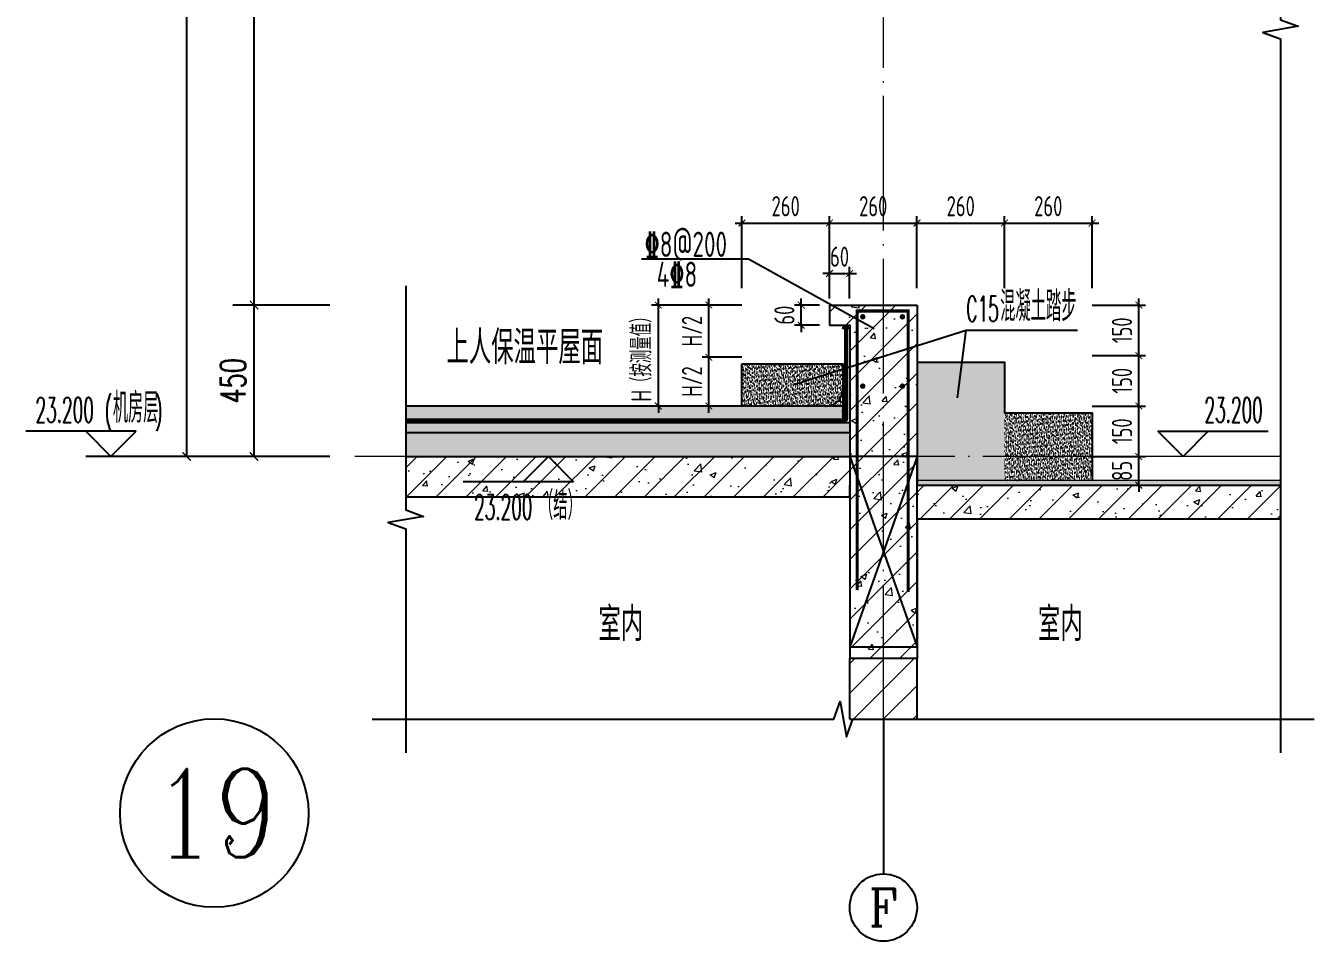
# Model space of a CAD drawing. Extents: x -668857 to 154266, y -275694 to 291306.
# Drawn here: x 118404 to 122231, y 156502 to 159222 of the extents above; entities that cross this region are included whole.
import ezdxf
from ezdxf.enums import TextEntityAlignment as Align

# ---------------------------------------------------------------- set-up
doc = ezdxf.new("R2010")
doc.units = 0
doc.header["$LTSCALE"] = 1000
doc.linetypes.add('DASH', pattern=[0.35, 0.25, -0.1])
doc.linetypes.add('DOTE', pattern=[2.42, 2, -0.2, 0.02, -0.2])
doc.layers.get('0').update_dxf_attribs({"linetype": 'CONTINUOUS'})
doc.layers.get('DEFPOINTS').update_dxf_attribs({"linetype": 'CONTINUOUS'})
for name, color, linetype in [('3-屋面构造层', 157, 'CONTINUOUS'), ('A-AXIS_TEXT', 7, 'CONTINUOUS'), ('AXIS', 3, 'CONTINUOUS'), ('DIM', 2, 'CONTINUOUS'), ('DIM_ELEV', 3, 'CONTINUOUS'), ('DIM_IDEN', 67, 'CONTINUOUS'), ('DIM_SYMB', 3, 'CONTINUOUS'), ('PUB_DIM', 3, 'CONTINUOUS'), ('PUB_TEXT', 2, 'CONTINUOUS'), ('REIN', 6, 'CONTINUOUS'), ('S-大样-砼线', 7, 'CONTINUOUS'), ('S-引出线', 40, 'CONTINUOUS'), ('TEXT', 2, 'CONTINUOUS'), ('WALL', 5, 'CONTINUOUS'), ('立面-看线', 251, 'CONTINUOUS')]:
    doc.layers.add(name, color=color, linetype=linetype)
for name, color, linetype, lineweight in [('AXIS_TEXT', 7, 'CONTINUOUS', 20), ('DOTE', 19, 'DOTE', 9), ('PUB_HATCH', 8, 'CONTINUOUS', 9)]:
    doc.layers.add(name, color=color, linetype=linetype, lineweight=lineweight)
doc.styles.add('_TCH_AXIS', font='COMPLEX', dxfattribs={"bigfont": 'GBCBIG'})
doc.styles.add('_TCH_DIM', font='SIMPLEX.shx', dxfattribs={"width": 0.7, "bigfont": 'GBCBIG.shx'})
doc.styles.add('_TCH_DIM_T3', font='SIMPLEX', dxfattribs={"width": 0.705882, "bigfont": 'GBCBIG'})
doc.styles.add('COMPLEX', font='COMPLEX')
doc.styles.add('DIM_FONT_T3', font='SIMPLEX', dxfattribs={"width": 0.705882, "bigfont": 'GBCBIG'})
doc.styles.add('TSSD_DIMENSION', font='Tssdeng.shx', dxfattribs={"width": 0.7, "bigfont": 'tssdchn.shx'})
doc.styles.add('TSSD_REIN', font='tssdeng.shx', dxfattribs={"width": 0.7, "height": 300, "bigfont": 'tssdchn.shx'})
doc.dimstyles.new('_TCH_ARCH&&25', dxfattribs={"dimtxt": 74.375, "dimasz": 25, "dimexe": 62.5, "dimexo": 75, "dimgap": 25, "dimtad": 1, "dimdec": 0, "dimzin": 0, "dimdsep": 46, "dimtxsty": '_TCH_DIM_T3', "dimblk": 'ARCHTICK', "dimcen": 0.09, "dimclrt": 7, "dimazin": 0, "dimtfac": 1, "dimtdec": 0, "dimtix": 1, "dimtmove": 2, "dimatfit": 3, "dimldrblk": 'ARCHTICK', "dimfxl": 0, "dimtolj": 1, "dimtzin": 0, "dimarcsym": 0})
doc.dimstyles.new('TSSD_20_20', dxfattribs={"dimtxt": 60, "dimasz": 20, "dimexe": 20, "dimexo": 50, "dimgap": 20, "dimtad": 1, "dimdec": 0, "dimzin": 0, "dimdsep": 46, "dimtxsty": 'TSSD_DIMENSION', "dimblk": 'ARCHTICK', "dimblk1": 'ARCHTICK', "dimblk2": 'ARCHTICK', "dimcen": 0, "dimdle": 20, "dimclrt": 7, "dimadec": 0, "dimazin": 0, "dimtfac": 1, "dimtdec": 0, "dimtix": 1, "dimtmove": 2, "dimatfit": 3, "dimfxl": 0, "dimtolj": 1, "dimtzin": 0, "dimarcsym": 0})
pattern_1 = [(45, (-562273.49, 314642.066), (-44.194174, 44.194174), []), (50, (-562273.49, 314642.07), (179.315046, -15.688034), [18.75, -206.25]), (355, (-562273.49, 314642.07), (-34.687833, 188.048033), [15, -165]), (100.4514, (-562258.55, 314640.76), (144.627345, 172.359886), [15.935047, -175.28553]), (46.1842, (-562273.49, 314692.07), (266.81026, -41.379754), [28.125, -309.375]), (96.6356, (-562251.25, 314688.62), (233.66568, 243.52947), [23.90257, -262.92825]), (351.1842, (-562273.5, 314692.07), (233.66549, 243.52965), [22.5, -247.5]), (21, (-562248.49, 314679.57), (149.226763, -100.654723), [18.75, -206.25]), (326, (-562248.49, 314679.57), (60.828833, 181.28751), [15, -165]), (71.4514, (-562236.05, 314671.18), (210.055657, 80.632624), [15.935047, -175.28553]), (37.5, (-562273.49, 314642.066), (3.039964, 83.2234635), [0, -163, 0, -167.5, 0, -165.625]), (7.5, (-562273.49, 314642.07), (65.767384, 98.602928), [0, -95.5, 0, -159.25, 0, -63.125]), (327.5, (-562329.24, 314642.066), (133.455609, -5.638718), [0, -62.5, 0, -195, 0, -258.75]), (317.5, (-562354.24, 314642.07), (145.796542, 25.026246), [0, -81.25, 0, -129.5, 0, -183.75])]

# ---------------------------------------------------------------- blocks, each defined once
blk = doc.blocks.new('_ArchTick')
at = {"color": 0, "linetype": 'ByBlock', "const_width": 0.15}
blk.add_lwpolyline([(-0.5, -0.5), (0.5, 0.5)], dxfattribs=at)
blk = doc.blocks.new('*D2413')
at = {"layer": 'DEFPOINTS', "color": 0}
for p in [(121544.3, 157941.7), (121710.2, 157941.7), (121544.3, 157856.7)]:
    blk.add_point(p, dxfattribs=at)
at = {"layer": 'DIM', "color": 0, "lineweight": -2}
for p, q in [((121710.2, 157941.7), (121710.2, 157961.7)), ((121594.3, 157941.7), (121730.2, 157941.7)), ((121710.2, 157856.7), (121710.2, 157941.7)), ((121594.3, 157856.7), (121730.2, 157856.7)), ((121710.2, 157856.7), (121710.2, 157836.7))]:
    blk.add_line(p, q, dxfattribs=at)
at = {"layer": 'DIM', "color": 0, "lineweight": -2, "xscale": 20, "yscale": 20, "zscale": 20}
for p, rotation in [((121710.2, 157941.7), 270), ((121710.2, 157856.7), 90)]:
    blk.add_blockref('_ArchTick', p, dxfattribs=dict(at, rotation=rotation))
at = {"layer": 'DIM', "color": 7, "insert": (121660.2, 157899.2), "char_height": 60, "attachment_point": 5, "rotation": 90, "style": 'TSSD_DIMENSION'}
blk.add_mtext('\\A1;85', dxfattribs=at)
blk = doc.blocks.new('*D2414')
at = {"layer": 'DEFPOINTS', "color": 0}
for p in [(120283, 158391.8), (120581.4, 158391.7), (120581.3, 158091.8)]:
    blk.add_point(p, dxfattribs=at)
at = {"layer": 'DIM', "color": 0, "lineweight": -2}
for p, q in [((120531.4, 158391.8), (120263, 158391.8)), ((120283, 158391.8), (120283, 158411.8)), ((120283, 158091.8), (120283, 158391.8)), ((120531.3, 158091.8), (120263, 158091.8)), ((120283, 158091.8), (120283, 158071.8))]:
    blk.add_line(p, q, dxfattribs=at)
at = {"layer": 'DIM', "color": 0, "lineweight": -2, "xscale": 20, "yscale": 20, "zscale": 20}
for p, rotation in [((120283, 158391.8), 269.9914374680386), ((120283, 158091.8), 89.99143746803853)]:
    blk.add_blockref('_ArchTick', p, dxfattribs=dict(at, rotation=rotation))
at = {"layer": 'DIM', "color": 7, "insert": (120233, 158241.8), "char_height": 60, "attachment_point": 5, "rotation": 89.9914, "style": 'TSSD_DIMENSION'}
blk.add_mtext('\\A1;H（按测量值）', dxfattribs=at)
blk = doc.blocks.new('*D2415')
at = {"layer": 'DEFPOINTS', "color": 0}
for p in [(120433, 158391.8), (120581.4, 158391.7), (120581.4, 158236.7)]:
    blk.add_point(p, dxfattribs=at)
at = {"layer": 'DIM', "color": 0, "lineweight": -2}
for p, q in [((120531.4, 158391.8), (120413, 158391.8)), ((120433, 158216.8), (120433, 158411.8)), ((120531.4, 158236.7), (120413, 158236.8))]:
    blk.add_line(p, q, dxfattribs=at)
at = {"layer": 'DIM', "color": 0, "lineweight": -2, "xscale": 20, "yscale": 20, "zscale": 20}
for p, rotation in [((120433, 158391.8), 89.99143746801619), ((120433, 158236.8), 269.9914374680162)]:
    blk.add_blockref('_ArchTick', p, dxfattribs=dict(at, rotation=rotation))
at = {"layer": 'DIM', "color": 7, "insert": (120383, 158314.3), "char_height": 60, "attachment_point": 5, "rotation": 89.9914, "style": 'TSSD_DIMENSION'}
blk.add_mtext('\\A1;H/2', dxfattribs=at)
blk = doc.blocks.new('*D2416')
at = {"layer": 'DEFPOINTS', "color": 0}
for p in [(120433, 158236.8), (120581.4, 158236.7), (120581.3, 158091.8)]:
    blk.add_point(p, dxfattribs=at)
at = {"layer": 'DIM', "color": 0, "lineweight": -2}
for p, q in [((120531.4, 158236.7), (120413, 158236.8)), ((120433, 158071.8), (120433, 158256.8)), ((120531.3, 158091.8), (120413, 158091.8))]:
    blk.add_line(p, q, dxfattribs=at)
at = {"layer": 'DIM', "color": 0, "lineweight": -2, "xscale": 20, "yscale": 20, "zscale": 20}
for p, rotation in [((120433, 158236.8), 89.99143746803242), ((120433, 158091.8), 269.9914374680324)]:
    blk.add_blockref('_ArchTick', p, dxfattribs=dict(at, rotation=rotation))
at = {"layer": 'DIM', "color": 7, "insert": (120383, 158164.3), "char_height": 60, "attachment_point": 5, "rotation": 89.9914, "style": 'TSSD_DIMENSION'}
blk.add_mtext('\\A1;H/2', dxfattribs=at)
blk = doc.blocks.new('*D2417')
at = {"layer": 'DEFPOINTS', "color": 0}
for p in [(121571.3, 158635.6), (121311.3, 158391.8), (121571.3, 158391.8)]:
    blk.add_point(p, dxfattribs=at)
at = {"layer": 'DIM', "color": 0, "lineweight": -2}
for p, q in [((121311.3, 158441.8), (121311.3, 158655.6)), ((121571.3, 158441.8), (121571.3, 158655.6)), ((121291.3, 158635.6), (121591.3, 158635.6))]:
    blk.add_line(p, q, dxfattribs=at)
at = {"layer": 'DIM', "color": 0, "lineweight": -2, "xscale": 20, "yscale": 20, "zscale": 20, "rotation": 180}
blk.add_blockref('_ArchTick', (121311.3, 158635.6), dxfattribs=at)
at = {"layer": 'DIM', "color": 0, "lineweight": -2, "xscale": 20, "yscale": 20, "zscale": 20}
blk.add_blockref('_ArchTick', (121571.3, 158635.6), dxfattribs=at)
at = {"layer": 'DIM', "color": 7, "insert": (121441.3, 158685.6), "char_height": 60, "attachment_point": 5, "style": 'TSSD_DIMENSION'}
blk.add_mtext('\\A1;260', dxfattribs=at)
blk = doc.blocks.new('*D2418')
at = {"layer": 'DEFPOINTS', "color": 0}
for p in [(121311.3, 158635.6), (121051.3, 158391.8), (121311.3, 158391.8)]:
    blk.add_point(p, dxfattribs=at)
at = {"layer": 'DIM', "color": 0, "lineweight": -2}
for p, q in [((121051.3, 158441.8), (121051.3, 158655.6)), ((121311.3, 158441.8), (121311.3, 158655.6)), ((121031.3, 158635.6), (121331.3, 158635.6))]:
    blk.add_line(p, q, dxfattribs=at)
at = {"layer": 'DIM', "color": 0, "lineweight": -2, "xscale": 20, "yscale": 20, "zscale": 20, "rotation": 180}
blk.add_blockref('_ArchTick', (121051.3, 158635.6), dxfattribs=at)
at = {"layer": 'DIM', "color": 0, "lineweight": -2, "xscale": 20, "yscale": 20, "zscale": 20}
blk.add_blockref('_ArchTick', (121311.3, 158635.6), dxfattribs=at)
at = {"layer": 'DIM', "color": 7, "insert": (121181.3, 158685.6), "char_height": 60, "attachment_point": 5, "style": 'TSSD_DIMENSION'}
blk.add_mtext('\\A1;260', dxfattribs=at)
blk = doc.blocks.new('*D2419')
at = {"layer": 'DEFPOINTS', "color": 0}
for p in [(121051.3, 158635.6), (120791.3, 158391.8), (121051.3, 158391.8)]:
    blk.add_point(p, dxfattribs=at)
at = {"layer": 'DIM', "color": 0, "lineweight": -2}
for p, q in [((120791.3, 158441.8), (120791.3, 158655.6)), ((121051.3, 158441.8), (121051.3, 158655.6)), ((120771.3, 158635.6), (121071.3, 158635.6))]:
    blk.add_line(p, q, dxfattribs=at)
at = {"layer": 'DIM', "color": 0, "lineweight": -2, "xscale": 20, "yscale": 20, "zscale": 20, "rotation": 180}
blk.add_blockref('_ArchTick', (120791.3, 158635.6), dxfattribs=at)
at = {"layer": 'DIM', "color": 0, "lineweight": -2, "xscale": 20, "yscale": 20, "zscale": 20}
blk.add_blockref('_ArchTick', (121051.3, 158635.6), dxfattribs=at)
at = {"layer": 'DIM', "color": 7, "insert": (120921.3, 158685.6), "char_height": 60, "attachment_point": 5, "style": 'TSSD_DIMENSION'}
blk.add_mtext('\\A1;260', dxfattribs=at)
blk = doc.blocks.new('*D2420')
at = {"layer": 'DEFPOINTS', "color": 0}
for p in [(120791.3, 158635.6), (120531.3, 158391.8), (120791.3, 158391.8)]:
    blk.add_point(p, dxfattribs=at)
at = {"layer": 'DIM', "color": 0, "lineweight": -2}
for p, q in [((120531.3, 158441.8), (120531.3, 158655.6)), ((120791.3, 158441.8), (120791.3, 158655.6)), ((120511.3, 158635.6), (120811.3, 158635.6))]:
    blk.add_line(p, q, dxfattribs=at)
at = {"layer": 'DIM', "color": 0, "lineweight": -2, "xscale": 20, "yscale": 20, "zscale": 20, "rotation": 180}
blk.add_blockref('_ArchTick', (120531.3, 158635.6), dxfattribs=at)
at = {"layer": 'DIM', "color": 0, "lineweight": -2, "xscale": 20, "yscale": 20, "zscale": 20}
blk.add_blockref('_ArchTick', (120791.3, 158635.6), dxfattribs=at)
at = {"layer": 'DIM', "color": 7, "insert": (120661.3, 158685.6), "char_height": 60, "attachment_point": 5, "style": 'TSSD_DIMENSION'}
blk.add_mtext('\\A1;260', dxfattribs=at)
blk = doc.blocks.new('*D2421')
at = {"layer": 'DEFPOINTS', "color": 0}
for p in [(121521.4, 158391.8), (121710.3, 158391.7), (121521.4, 158241.8)]:
    blk.add_point(p, dxfattribs=at)
at = {"layer": 'DIM', "color": 0, "lineweight": -2}
for p, q in [((121571.4, 158391.8), (121730.3, 158391.7)), ((121710.3, 158221.7), (121710.3, 158411.7)), ((121571.4, 158241.8), (121730.3, 158241.7))]:
    blk.add_line(p, q, dxfattribs=at)
at = {"layer": 'DIM', "color": 0, "lineweight": -2, "xscale": 20, "yscale": 20, "zscale": 20}
for p, rotation in [((121710.3, 158391.7), 89.99143746800853), ((121710.3, 158241.7), 269.9914374680085)]:
    blk.add_blockref('_ArchTick', p, dxfattribs=dict(at, rotation=rotation))
at = {"layer": 'DIM', "color": 7, "insert": (121660.3, 158316.8), "char_height": 60, "attachment_point": 5, "rotation": 89.9914, "style": 'TSSD_DIMENSION'}
blk.add_mtext('\\A1;150', dxfattribs=at)
blk = doc.blocks.new('*D2422')
at = {"layer": 'DEFPOINTS', "color": 0}
for p in [(121521.4, 158241.8), (121710.3, 158241.7), (121521.4, 158091.8)]:
    blk.add_point(p, dxfattribs=at)
at = {"layer": 'DIM', "color": 0, "lineweight": -2}
for p, q in [((121571.4, 158241.8), (121730.3, 158241.7)), ((121710.3, 158071.7), (121710.3, 158261.7)), ((121571.4, 158091.8), (121730.3, 158091.7))]:
    blk.add_line(p, q, dxfattribs=at)
at = {"layer": 'DIM', "color": 0, "lineweight": -2, "xscale": 20, "yscale": 20, "zscale": 20}
for p, rotation in [((121710.3, 158241.7), 89.99143746796419), ((121710.3, 158091.7), 269.9914374679641)]:
    blk.add_blockref('_ArchTick', p, dxfattribs=dict(at, rotation=rotation))
at = {"layer": 'DIM', "color": 7, "insert": (121660.3, 158166.8), "char_height": 60, "attachment_point": 5, "rotation": 89.9914, "style": 'TSSD_DIMENSION'}
blk.add_mtext('\\A1;150', dxfattribs=at)
blk = doc.blocks.new('*D2423')
at = {"layer": 'DEFPOINTS', "color": 0}
for p in [(121521.4, 158091.8), (121710.3, 158091.7), (121521.3, 157941.8)]:
    blk.add_point(p, dxfattribs=at)
at = {"layer": 'DIM', "color": 0, "lineweight": -2}
for p, q in [((121571.4, 158091.8), (121730.3, 158091.7)), ((121710.2, 157921.7), (121710.3, 158111.7)), ((121571.3, 157941.8), (121730.2, 157941.7))]:
    blk.add_line(p, q, dxfattribs=at)
at = {"layer": 'DIM', "color": 0, "lineweight": -2, "xscale": 20, "yscale": 20, "zscale": 20}
for p, rotation in [((121710.3, 158091.7), 89.991437468004), ((121710.2, 157941.7), 269.991437468004)]:
    blk.add_blockref('_ArchTick', p, dxfattribs=dict(at, rotation=rotation))
at = {"layer": 'DIM', "color": 7, "insert": (121660.3, 158016.8), "char_height": 60, "attachment_point": 5, "rotation": 89.9914, "style": 'TSSD_DIMENSION'}
blk.add_mtext('\\A1;150', dxfattribs=at)
blk = doc.blocks.new('*D2424')
at = {"layer": 'DEFPOINTS', "color": 0}
for p in [(120707.5, 158391.8), (120811.3, 158391.8), (120811.3, 158331.8)]:
    blk.add_point(p, dxfattribs=at)
at = {"layer": 'DIM', "color": 0, "lineweight": -2}
for p, q in [((120761.3, 158391.8), (120687.5, 158391.8)), ((120707.5, 158391.8), (120707.5, 158411.8)), ((120707.5, 158331.8), (120707.5, 158391.8)), ((120761.3, 158331.8), (120687.5, 158331.8)), ((120707.5, 158331.8), (120707.5, 158311.8))]:
    blk.add_line(p, q, dxfattribs=at)
at = {"layer": 'DIM', "color": 0, "lineweight": -2, "xscale": 20, "yscale": 20, "zscale": 20}
for p, rotation in [((120707.5, 158391.8), 270), ((120707.5, 158331.8), 90)]:
    blk.add_blockref('_ArchTick', p, dxfattribs=dict(at, rotation=rotation))
at = {"layer": 'DIM', "color": 7, "insert": (120657.5, 158361.8), "char_height": 60, "attachment_point": 5, "rotation": 90, "style": 'TSSD_DIMENSION'}
blk.add_mtext('\\A1;60', dxfattribs=at)
blk = doc.blocks.new('*D2425')
at = {"layer": 'DEFPOINTS', "color": 0}
for p in [(120851.3, 158485.6), (120791.3, 158361.8), (120851.3, 158361.8)]:
    blk.add_point(p, dxfattribs=at)
at = {"layer": 'DIM', "color": 0, "lineweight": -2}
for p, q in [((120791.3, 158411.8), (120791.3, 158505.6)), ((120851.3, 158411.8), (120851.3, 158505.6)), ((120791.3, 158485.6), (120771.3, 158485.6)), ((120791.3, 158485.6), (120851.3, 158485.6)), ((120851.3, 158485.6), (120871.3, 158485.6))]:
    blk.add_line(p, q, dxfattribs=at)
at = {"layer": 'DIM', "color": 0, "lineweight": -2, "xscale": 20, "yscale": 20, "zscale": 20}
blk.add_blockref('_ArchTick', (120791.3, 158485.6), dxfattribs=at)
at = {"layer": 'DIM', "color": 0, "lineweight": -2, "xscale": 20, "yscale": 20, "zscale": 20, "rotation": 180}
blk.add_blockref('_ArchTick', (120851.3, 158485.6), dxfattribs=at)
at = {"layer": 'DIM', "color": 7, "insert": (120821.3, 158535.6), "char_height": 60, "attachment_point": 5, "style": 'TSSD_DIMENSION'}
blk.add_mtext('\\A1;60', dxfattribs=at)
blk = doc.blocks.new('*D2426')
at = {"layer": 'DEFPOINTS', "color": 0}
for p in [(119081.9, 158391.8), (119381.9, 158391.8), (119381.9, 157941.8)]:
    blk.add_point(p, dxfattribs=at)
at = {"layer": 'PUB_DIM', "color": 0, "lineweight": -2}
for p, q in [((119306.9, 158391.8), (119019.4, 158391.8)), ((119081.9, 157941.8), (119081.9, 158391.8)), ((119306.9, 157941.8), (119019.4, 157941.8))]:
    blk.add_line(p, q, dxfattribs=at)
at = {"layer": 'PUB_DIM', "color": 0, "lineweight": -2, "xscale": 25, "yscale": 25, "zscale": 25}
for p, rotation in [((119081.9, 158391.8), 90), ((119081.9, 157941.8), 270)]:
    blk.add_blockref('_ArchTick', p, dxfattribs=dict(at, rotation=rotation))
at = {"layer": 'PUB_DIM', "color": 7, "insert": (119019.7, 158166.8), "char_height": 74.38, "attachment_point": 5, "rotation": 90, "style": '_TCH_DIM_T3'}
blk.add_mtext('\\A1;450', dxfattribs=at)
blk = doc.blocks.new('*D2427')
at = {"layer": 'DEFPOINTS', "color": 0}
for p in [(119081.9, 160591.8), (119381.9, 160591.8), (119381.9, 158391.8)]:
    blk.add_point(p, dxfattribs=at)
at = {"layer": 'PUB_DIM', "color": 0, "lineweight": -2}
for p, q in [((119306.9, 160591.8), (119019.4, 160591.8)), ((119081.9, 158391.8), (119081.9, 160591.8)), ((119306.9, 158391.8), (119019.4, 158391.8))]:
    blk.add_line(p, q, dxfattribs=at)
at = {"layer": 'PUB_DIM', "color": 0, "lineweight": -2, "xscale": 25, "yscale": 25, "zscale": 25}
for p, rotation in [((119081.9, 160591.8), 90), ((119081.9, 158391.8), 270)]:
    blk.add_blockref('_ArchTick', p, dxfattribs=dict(at, rotation=rotation))
at = {"layer": 'PUB_DIM', "color": 7, "insert": (119019.7, 159491.8), "char_height": 74.38, "attachment_point": 5, "rotation": 90, "style": '_TCH_DIM_T3'}
blk.add_mtext('\\A1;2200', dxfattribs=at)
blk = doc.blocks.new('*D2430')
at = {"layer": 'DEFPOINTS', "color": 0}
for p in [(118881.9, 160841.8), (119381.9, 160841.8), (119381.9, 157941.8)]:
    blk.add_point(p, dxfattribs=at)
at = {"layer": 'PUB_DIM', "color": 0, "lineweight": -2}
for p, q in [((119306.9, 160841.8), (118819.4, 160841.8)), ((118881.9, 157941.8), (118881.9, 160841.8)), ((119306.9, 157941.8), (118819.4, 157941.8))]:
    blk.add_line(p, q, dxfattribs=at)
at = {"layer": 'PUB_DIM', "color": 0, "lineweight": -2, "xscale": 25, "yscale": 25, "zscale": 25}
for p, rotation in [((118881.9, 160841.8), 90), ((118881.9, 157941.8), 270)]:
    blk.add_blockref('_ArchTick', p, dxfattribs=dict(at, rotation=rotation))
at = {"layer": 'PUB_DIM', "color": 7, "insert": (118819.7, 159391.8), "char_height": 74.38, "attachment_point": 5, "rotation": 90, "style": '_TCH_DIM_T3'}
blk.add_mtext('\\A1;2900', dxfattribs=at)
blk = doc.blocks.new('_AXISO')
blk.add_circle((0, 0), 0.5)
at = {"layer": 'A-AXIS_TEXT', "style": 'COMPLEX', "width": 1.041667}
blk.add_attdef('A', text='', height=0.56, dxfattribs=at).set_placement((-0.25, -0.28), (0.25, -0.28), align=Align.FIT)
blk = doc.blocks.new('20210809.04175823')
at = {"layer": 'REIN', "const_width": 9}
blk.add_lwpolyline([(87795.5, 66684), (87795.5, 67513.4), (87946.6, 67513.4), (87946.6, 66678.4)], dxfattribs=at)
at = {"layer": 'REIN', "const_width": 8}
for points in [[(87808.2, 67496.1, 1), (87816.2, 67496.1, 1)], [(87926, 67496.1, 1), (87934, 67496.1, 1)], [(87808.2, 67290.1, 1), (87816.2, 67290.1, 1)], [(87926, 67290.1, 1), (87934, 67290.1, 1)]]:
    blk.add_lwpolyline(points, format="xyb", close=True, dxfattribs=at)
at = {"layer": 'S-大样-砼线'}
for p, q in [((87773.3, 67080.9), (87973.3, 66515.9)), ((87973.3, 67080.9), (87773.3, 66515.9))]:
    blk.add_line(p, q, dxfattribs=at)
blk.add_lwpolyline([(87973.3, 67080.9), (87773.3, 67080.9), (87773.3, 66515.9), (87973.3, 66515.9)], close=True, dxfattribs=at)
at = {"layer": 'S-引出线'}
blk.add_lwpolyline([(87846.2, 67460.1), (87472.9, 67667.2), (87154.5, 67667.2)], dxfattribs=at)
at = {"layer": 'TEXT', "style": 'TSSD_REIN', "width": 0.7}
for s, p in [('%%1328@200', (87164, 67674.1)), ('4%%1328', (87200.1, 67585))]:
    blk.add_text(s, height=75, rotation=0, dxfattribs=at).set_placement(p)

msp = doc.modelspace()

# ---------------------------------------------------------------- hatches: boundary and pattern name
at = {"layer": '3-屋面构造层'}
h = msp.add_hatch(dxfattribs=at)
h.set_pattern_fill('隔热材料01', color=256, scale=7.692308, style=0)
h.set_pattern_definition([(270, (-1858058.737, -727957.729), (3.846153863, -7e-16), [0.385980771, -3.460173092]), (270, (-1858061.6183, -727957.729), (3.846153863, -7e-16), [0.385980771, -3.460173092]), (90, (-1858059.656, -727960.339), (-3.846153863, 2e-16), [0.385980771, -3.460173092]), (90, (-1858060.6993, -727960.339), (-3.846153863, 2e-16), [0.385980771, -3.460173092]), (180, (-1858058.2536, -727960.9572), (-5e-16, -3.846153863), [3.848019248, 0.0018653846]), (135, (-1858059.3272, -727960.7642), (2e-16, 3.8461441747), [0.328307694, -5.110980792]), (116.56505, (-1858055.7132, -727960.532), (8.6793e-06, 3.8461487416), [0.215769232, -8.384500037]), (116.56505, (-1858059.5594, -727960.532), (8.6793e-06, 3.8461487416), [0.215769232, -8.384500037]), (153.43495, (-1858055.095, -727960.9572), (-8.6793e-06, 3.8461487416), [0.431538463, -8.168730805]), (153.43495, (-1858058.9412, -727960.9572), (-8.6793e-06, 3.8461487416), [0.431538463, -8.168730805]), (63.43495, (-1858055.8097, -727959.9531), (-8.6793e-06, 3.8461487416), [2.054923086, -6.5453461826]), (63.43495, (-1858059.6559, -727959.9531), (-8.6793e-06, 3.8461487416), [2.054923086, -6.5453461826]), (116.56505, (-1858054.8907, -727957.7292), (8.6793e-06, 3.8461487416), [0.215769232, -8.384500037]), (116.56505, (-1858058.7369, -727957.7292), (8.6793e-06, 3.8461487416), [0.215769232, -8.384500037]), (135, (-1858058.8334, -727957.5362), (2e-16, 3.8461441747), [0.328307694, -5.110980792]), (153.43495, (-1858055.2194, -727957.304), (-8.6793e-06, 3.8461487416), [0.431538463, -8.168730805]), (153.43495, (-1858059.0655, -727957.304), (-8.6793e-06, 3.8461487416), [0.431538463, -8.168730805]), (45, (-1858061.5218, -727957.5362), (2e-16, 3.8461441747), [0.328307694, -5.110980792]), (63.43495, (-1858057.7721, -727957.7292), (-8.6793e-06, 3.8461487416), [0.215769232, -8.384500037]), (63.43495, (-1858061.6183, -727957.7292), (-8.6793e-06, 3.8461487416), [0.215769232, -8.384500037]), (26.56505, (-1858057.4435, -727957.304), (8.6793e-06, 3.8461487416), [0.431538463, -8.168730805]), (26.56505, (-1858061.2897, -727957.304), (8.6793e-06, 3.8461487416), [0.431538463, -8.168730805]), (116.56505, (-1858056.8532, -727959.9531), (8.6793e-06, 3.8461487416), [2.054923086, -6.5453461826]), (116.56505, (-1858060.6993, -727959.9531), (8.6793e-06, 3.8461487416), [2.054923086, -6.5453461826]), (45, (-1858061.028, -727960.7642), (2e-16, 3.8461441747), [0.328307694, -5.110980792]), (63.43495, (-1858056.9496, -727960.532), (-8.6793e-06, 3.8461487416), [0.215769232, -8.384500037]), (63.43495, (-1858060.7958, -727960.532), (-8.6793e-06, 3.8461487416), [0.215769232, -8.384500037]), (26.56505, (-1858057.5678, -727960.9572), (8.6793e-06, 3.8461487416), [0.431538463, -8.168730805]), (26.56505, (-1858061.414, -727960.9572), (8.6793e-06, 3.8461487416), [0.431538463, -8.168730805])])
edge = h.paths.add_edge_path()
edge.add_arc((120840.58, 158322.55), 9.23, 90, 180, ccw=False)
edge.add_line((120840.58, 158331.78), (120851.35, 158331.78))
edge.add_line((120851.35, 158331.78), (120851.35, 158322.55))
edge.add_line((120851.35, 158322.55), (120831.35, 158322.55))
h = msp.add_hatch(dxfattribs=at)
h.set_pattern_fill('混凝土', color=256, scale=5, angle=-1.14576, style=0)
h.set_pattern_definition([(48.8542372, (-1940820.22, -772049.59), (35.7930991, -3.8540962), [3.75, -41.25]), (353.8542372, (-1940820.22, -772049.59), (-6.18413784, 37.7408106), [3, -33]), (99.3056372, (-1940817.24, -772049.91), (29.6089874, 33.88669106), [3.1870095, -35.0571056]), (45.0384372, (-1940820.02, -772039.59), (53.1858973, -9.3413237), [5.625, -61.875]), (95.4898372, (-1940815.59, -772040.37), (47.6977146, 47.7616795), [4.7805144, -52.58565]), (350.0384372, (-1940820.02, -772039.59), (47.6976773, 47.7617167), [4.5, -49.5]), (19.8542372, (-1940815.072, -772042.19), (29.43684693, -20.72370726), [3.75, -41.25]), (324.8542372, (-1940815.072, -772042.19), (12.88833923, 36.00698624), [3, -33]), (70.3056372, (-1940812.62, -772043.92), (42.32519773, 15.28324586), [3.1870095, -35.0571056]), (36.35423716, (-1940820.221, -772049.59), (0.9406985, 16.62920733), [0, -32.6, 0, -33.5, 0, -33.125]), (6.3542372, (-1940820.221, -772049.59), (13.54517982, 19.45362572), [0, -19.1, 0, -31.85, 0, -12.625]), (326.35423716, (-1940831.369, -772049.367), (26.66323482, -1.66123381), [0, -12.5, 0, -39, 0, -51.75]), (316.3542372, (-1940836.368, -772049.267), (29.25356332, 4.4211788), [0, -16.25, 0, -25.9, 0, -36.75])])
h.paths.add_polyline_path([(119533.06, 158051.78), (119533.06, 158091.78), (120831.35, 158091.78), (120831.35, 158051.78)])
h = msp.add_hatch(dxfattribs=at)
h.set_pattern_fill('隔热材料03', color=256, scale=12.5, style=0)
h.set_pattern_definition([(113.578, (-2358476.067, -353644.8608), (-0.0086926214, 6.2699620763), [1.075, -0.5693125, 2.8375, -0.5693125, 1.075, -0.6825]), (66.42, (-2358474.4298, -353644.8608), (2.7277878508, 6.04248e-05), [1.075, -0.5693125, 2.840375, -0.5693125, 1.075, -0.6825]), (180, (-2358474.43, -353644.861), (0, 6.25), [1.636625, -1.0910625]), (180, (-2358475.794, -353639.236), (0, 6.25), [1.636625, -1.0910625]), (90, (-2358473.998, -353643.8717), (2.72775, 2e-16), [0.52175, -5.72825]), (90, (-2358475.362, -353640.7467), (2.72775, 2e-16), [0.52175, -5.72825]), (90, (-2358476.498, -353643.8717), (2.72775, 2e-16), [0.52175, -5.72825]), (90, (-2358477.862, -353640.7467), (2.72775, 2e-16), [0.52175, -5.72825])])
edge = h.paths.add_edge_path()
edge.add_line((120837.6, 158091.78), (120837.6, 158055.82))
edge.add_arc((120831.35, 158055.82), 6.25, -90, 0, ccw=False)
edge.add_line((120831.35, 158049.57), (120831.35, 158091.78))
edge.add_line((120831.35, 158091.78), (120837.6, 158091.78))
h = msp.add_hatch(dxfattribs=at)
h.set_pattern_fill('焦渣矿渣', color=256, scale=4, angle=-1.14576, style=0)
h.set_pattern_definition([(358.85423716, (-1940820.221, -772039.59), (8.27546507, 13.69326162), [1.6, -14.4]), (298.85423716, (-1940820.221, -772039.59), (15.99644496, -0.32013217), [1.6, -14.4]), (238.85423716, (-1940818.622, -772039.622), (7.72097989, -14.01339379), [1.6, -14.4]), (268.8542372, (-1940813.823, -772039.718), (15.83683295, -8.3183365), [2.4, -11.456]), (268.8542372, (-1940812.223, -772039.75), (15.83683295, -8.3183365), [2.4, -11.456]), (268.8542372, (-1940810.623, -772039.782), (15.83683295, -8.3183365), [2.4, -11.456])])
h.paths.add_polyline_path([(119533.06, 158011.78), (119533.06, 158041.78), (120851.34, 158041.78), (120851.34, 158011.78)])
h = msp.add_hatch(dxfattribs=at)
h.set_pattern_fill('加气混凝土', color=256, scale=5, style=0)
h.set_pattern_definition([(0, (-1940802.52, -772067.89), (30, 60), [0, -60]), (0, (-1940837.62, -772075.99), (30, 60), [0, -60]), (0, (-1940818.12, -772076.59), (30, 60), [0, -60]), (0, (-1940796.82, -772058.89), (30, 60), [0, -60]), (0, (-1940821.72, -772079.59), (30, 60), [0, -60]), (0, (-1940790.82, -772021.09), (30, 60), [0, -60]), (0, (-1940809.12, -772025.89), (30, 60), [0, -60]), (0, (-1940799.52, -772033.39), (30, 60), [0, -60]), (0, (-1940848.42, -772034.59), (30, 60), [0, -60]), (0, (-1940819.02, -772037.29), (30, 60), [0, -60]), (0, (-1940830.42, -772052.59), (30, 60), [0, -60]), (0, (-1940829.82, -772075.09), (30, 60), [0, -60]), (0, (-1940807.32, -772077.49), (30, 60), [0, -60]), (0, (-1940790.82, -772051.09), (30, 60), [0, -60]), (0, (-1940846.92, -772060.39), (30, 60), [0, -60]), (0, (-1940841.82, -772050.19), (30, 60), [0, -60]), (0, (-1940818.42, -772054.39), (30, 60), [0, -60]), (0, (-1940826.82, -772063.09), (30, 60), [0, -60]), (0, (-1940831.62, -772043.29), (30, 60), [0, -60]), (0, (-1940824.12, -772020.79), (30, 60), [0, -60]), (0, (-1940844.52, -772072.99), (30, 60), [0, -60]), (0, (-1940811.52, -772033.09), (30, 60), [0, -60]), (0, (-1940839.42, -772032.19), (30, 60), [0, -60]), (0, (-1940844.22, -772024.39), (30, 60), [0, -60]), (130.601294, (-1940794.507, -772039.8756), (-149.999998343, 180.000000787), [2.6341554, -1103.7111]), (18.4349488, (-1940798.793, -772038.733), (149.999999447, 59.999999557), [2.710524, -376.76279]), (90, (-1940798.793, -772041.304), (30, 60), [2.5714284, -117.428565]), (161.565051, (-1940796.221, -772042.161), (-150.000000755, 59.999995527), [2.710524, -376.76279]), (53.1301023, (-1940796.221, -772042.161), (30.000000057, 59.99999997), [2.857143, -297.14285]), (135, (-1940793.936, -772072.733), (-30.00000363, 59.99999594), [2.424366, -167.28126]), (45, (-1940797.364, -772072.733), (29.9999998, 59.99999976), [2.424366, -167.28126]), (135, (-1940795.65, -772074.447), (-30.00000363, 59.99999594), [2.424366, -167.28126]), (45, (-1940795.65, -772074.447), (29.9999998, 59.99999976), [2.424366, -167.28126]), (116.565051, (-1940822.793, -772032.447), (-5.2e-06, 119.9999967), [3.1943826, -63.88765]), (180, (-1940824.22, -772029.59), (-30, 60), [3.4285716, -56.571425]), (63.4349488, (-1940829.08, -772032.447), (3e-07, 119.9999994), [3.1943826, -63.88765]), (116.565051, (-1940827.65, -772035.304), (-5.2e-06, 119.9999967), [3.1943826, -63.88765]), (0, (-1940827.65, -772035.304), (30, 60), [3.4285716, -56.571425]), (63.4349488, (-1940824.22, -772035.304), (3e-07, 119.9999994), [3.1943826, -63.88765]), (107.102728, (-1940800.2213, -772052.7327), (-89.9999965592, 300.000000484), [3.8861346, -1628.29025]), (143.972626, (-1940801.364, -772049.0184), (-569.999992774, 419.999999525), [3.8861346, -812.202]), (180, (-1940804.507, -772046.73), (-30, 60), [3.7142856, -56.28571]), (36.0273733, (-1940811.364, -772049.0184), (569.999995788, 419.999995472), [3.8861346, -812.202]), (71.5650511, (-1940812.507, -772052.447), (90.000000462, 299.999999483), [3.6140316, -375.85928]), (107.102728, (-1940811.3641, -772056.1613), (-89.9999965592, 300.000000484), [3.8861346, -1628.29025]), (143.972626, (-1940808.2213, -772058.447), (-569.999992774, 419.999999525), [3.8861346, -812.202]), (0, (-1940808.22, -772058.45), (30, 60), [3.7142856, -56.28571]), (36.0273733, (-1940804.507, -772058.447), (569.999995788, 419.999995472), [3.8861346, -812.202]), (71.5650511, (-1940801.364, -772056.161), (90.000000462, 299.999999483), [3.6140316, -375.85928]), (150.255118, (-1940799.65, -772024.733), (-90.000000213, 59.999999257), [2.303502, -481.43196]), (90, (-1940801.65, -772025.876), (30, 60), [2.2857144, -117.714275]), (29.7448813, (-1940801.65, -772025.8756), (90.000000053, 59.99999972), [2.303502, -481.43196]), (116.565051, (-1940813.65, -772067.304), (-5.2e-06, 119.9999967), [3.1943826, -63.88765]), (168.690067, (-1940815.0784, -772064.447), (-270.0000002, 59.999998494), [2.9137254, -608.96855]), (41.1859251, (-1940820.2213, -772065.8756), (749.999995456, 659.999994229), [3.0371844, -1272.5802]), (90, (-1940820.22, -772068.733), (30, 60), [2.857143, -117.14285]), (138.814074, (-1940817.9356, -772070.7327), (-749.999986669, 660.0000042036), [3.0371844, -1272.5802]), (16.6992442, (-1940817.9356, -772070.7327), (989.9999925516, 299.9999968578), [2.982945, -1249.85375]), (60.9453959, (-1940815.0784, -772069.8756), (29.9999999204, 59.9999994693), [2.9416086, -1232.53395]), (109.983106, (-1940838.7927, -772042.1613), (-150.000000565, 419.9999988885), [3.3442002, -1401.21975]), (155.556045, (-1940839.9356, -772039.0184), (-390.0000014866, 179.9999962603), [3.4522986, -1446.51315]), (24.4439547, (-1940846.2213, -772039.0184), (390.0000001945, 179.9999991342), [3.4522986, -1446.51315]), (70.0168934, (-1940847.364, -772042.1613), (150.0000004522, 419.999998958), [3.3442002, -1401.21975]), (109.983106, (-1940846.2213, -772045.3041), (-150.000000565, 419.9999988885), [3.3442002, -1401.21975]), (160.016893, (-1940843.0784, -772046.447), (-150.000000088, 59.999997267), [3.3442002, -698.93775]), (19.9831065, (-1940843.0784, -772046.447), (149.999999176, 59.999999905), [3.3442002, -698.93775]), (70.0168934, (-1940839.9356, -772045.3041), (150.0000004522, 419.999998958), [3.3442002, -1401.21975]), (122.005383, (-1940816.507, -772047.59), (-30.000004026, 59.999996937), [2.6954232, -563.3434]), (18.4349488, (-1940820.507, -772046.161), (149.999999447, 59.999999557), [2.710524, -376.76279]), (90, (-1940820.507, -772048.733), (30, 60), [2.5714284, -117.428565]), (161.565051, (-1940817.936, -772049.59), (-150.000000755, 59.999995527), [2.710524, -376.76279]), (54.4623222, (-1940817.9356, -772049.59), (209.9999996957, 299.9999995506), [2.457807, -1029.82115]), (116.565051, (-1940833.936, -772062.16), (-5.2e-06, 119.9999967), [3.1943826, -63.88765]), (180, (-1940835.364, -772059.304), (-30, 60), [3.142857, -56.85714]), (59.0362434, (-1940840.2213, -772062.1613), (30.000000098, 59.999999709), [3.3319728, -696.3822]), (120.963756, (-1940838.507, -772065.0184), (-30.0000041, 59.999997245), [3.3319728, -696.3822]), (0, (-1940838.507, -772065.02), (30, 60), [3.142857, -56.85714]), (63.4349488, (-1940835.364, -772065.02), (3e-07, 119.9999994), [3.1943826, -63.88765])])
h.paths.add_polyline_path([(120851.35, 157941.78), (119533.06, 157941.78), (119533.06, 157971.78), (120851.35, 157971.78)])
at = {"layer": 'PUB_HATCH'}
h = msp.add_hatch(dxfattribs=at)
h.set_pattern_fill('钢筋混凝土', color=256, scale=25, style=0)
h.set_pattern_definition(pattern_1)
h.paths.add_polyline_path([(120791.35, 158331.78), (120851.35, 158331.78), (121051.35, 158391.78), (120791.35, 158391.78)])
h = msp.add_hatch(dxfattribs=at)
h.set_pattern_fill('钢筋混凝土', color=256, scale=25, style=0)
h.set_pattern_definition(pattern_1)
h.paths.add_polyline_path([(121051.35, 158391.78), (120851.35, 158331.78), (120851.35, 157941.78), (120918.01, 157901.78), (121051.35, 157941.78)])
h = msp.add_hatch(dxfattribs=at)
h.set_pattern_fill('钢筋混凝土', color=256, scale=25, style=0)
h.set_pattern_definition(pattern_1)
h.paths.add_polyline_path([(119533.06, 157821.78), (120851.35, 157821.78), (120918.01, 157901.78), (120851.35, 157941.78), (119533.06, 157941.78)])
h = msp.add_hatch(dxfattribs=at)
h.set_pattern_fill('钢筋混凝土', color=256, scale=25, style=0)
h.set_pattern_definition(pattern_1)
h.paths.add_polyline_path([(120918.01, 157901.78), (120851.35, 157821.78), (120851.35, 157856.78), (120984.68, 157823.44), (121051.35, 157856.78), (121051.35, 157941.78)])
h = msp.add_hatch(dxfattribs=at)
h.set_pattern_fill('钢筋混凝土', color=256, scale=25, style=0)
h.set_pattern_definition(pattern_1)
h.paths.add_polyline_path([(120984.68, 157823.44), (120851.35, 157856.78), (120851.35, 157341.78), (121051.35, 157341.78), (121051.35, 157756.78)])
h = msp.add_hatch(dxfattribs=at)
h.set_pattern_fill('钢筋混凝土', color=256, scale=25, style=0)
h.set_pattern_definition(pattern_1)
h.paths.add_polyline_path([(120984.68, 157823.44), (121051.35, 157756.78), (122131.35, 157756.78), (122131.35, 157856.78), (121051.35, 157856.78)])
h = msp.add_hatch(dxfattribs=at)
h.set_pattern_fill('普通砖', color=256, scale=25, style=0)
h.set_pattern_definition([(45, (-562273.49, 314686.944), (-44.1941915, 44.1941915), [])])
h.paths.add_polyline_path([(121051.35, 157161.01), (121051.35, 157341.78), (120851.35, 157341.78), (120851.35, 157161.02)])
at = {"layer": '立面-看线'}
h = msp.add_hatch(dxfattribs=at)
h.set_pattern_fill('碎沙', color=256, scale=4)
h.set_pattern_definition([(37.5, (-680521.895, -227220.177), (-0.32000626, 9.78826475), [0, -7.7216, 0, -8.636, 0, -8.255]), (7.5, (-680521.895, -227220.177), (8.99046566, 14.33650201), [0, -4.1656, 0, -6.9596, 0, -2.667]), (327.5, (-680528.143, -227220.177), (15.819847405, 0.02874369), [0, -2.54, 0, -9.144, 0, -11.938]), (317.5, (-680528.143, -227220.177), (15.27112905, 4.45858647), [0, -1.27, 0, -5.9944, 0, -6.858])])
h.paths.add_polyline_path([(120831.35, 158091.78), (120831.35, 158216.78), (120531.35, 158216.78), (120531.35, 158091.78)])
h = msp.add_hatch(dxfattribs=at)
h.set_pattern_fill('碎沙', color=256, scale=4)
h.set_pattern_definition([(37.5, (-680081.895, -227142.51), (-0.32000626, 9.78826475), [0, -7.7216, 0, -8.636, 0, -8.255]), (7.5, (-680081.895, -227142.51), (8.99046566, 14.33650201), [0, -4.1656, 0, -6.9596, 0, -2.667]), (327.5, (-680088.143, -227142.51), (15.819847405, 0.02874369), [0, -2.54, 0, -9.144, 0, -11.938]), (317.5, (-680088.143, -227142.51), (15.27112905, 4.45858647), [0, -1.27, 0, -5.9944, 0, -6.858])])
edge = h.paths.add_edge_path()
edge.add_line((121311.35, 157871.78), (121311.35, 158221.78))
edge.add_line((121311.35, 158221.78), (121051.35, 158221.78))
edge.add_line((121051.35, 158216.78), (121051.35, 157891.78))
edge.add_line((121051.35, 157871.78), (121310.57, 157871.78))
h = msp.add_hatch(dxfattribs=at)
h.set_pattern_fill('碎沙', color=256, scale=4)
h.set_pattern_definition([(37.5, (-679741.895, -227381.843), (-0.32000626, 9.78826475), [0, -7.7216, 0, -8.636, 0, -8.255]), (7.5, (-679741.895, -227381.843), (8.99046566, 14.33650201), [0, -4.1656, 0, -6.9596, 0, -2.667]), (327.5, (-679748.143, -227381.843), (15.819847405, 0.02874369), [0, -2.54, 0, -9.144, 0, -11.938]), (317.5, (-679748.143, -227381.843), (15.27112905, 4.45858647), [0, -1.27, 0, -5.9944, 0, -6.858])])
h.paths.add_polyline_path([(121571.35, 157871.78), (121571.35, 158071.78), (121311.35, 158071.78), (121311.34, 157871.78)])
h = msp.add_hatch(dxfattribs=at)
h.set_pattern_fill('HONEY', color=256, scale=7)
h.set_pattern_definition([(0, (-2657721.495, -1143581.857), (16.66875, 9.623705), [11.1125, -22.225]), (120, (-2657721.495, -1143581.857), (-16.66874801, 9.62370845), [11.1125, -22.225]), (60, (-2657721.495, -1143581.857), (1.99e-06, 19.24741345), [-22.225, 11.1125])])
h.paths.add_polyline_path([(120851.35, 157971.78), (119533.06, 157971.78), (119533.06, 158011.78), (120851.35, 158011.78)])
h = msp.add_hatch(dxfattribs=at)
h.set_pattern_fill('HONEY', color=256, scale=7)
h.set_pattern_definition([(0, (-680297.924, -227505.177), (16.66875, 9.623705), [11.1125, -22.225]), (120, (-680297.924, -227505.177), (-16.66874801, 9.62370845), [11.1125, -22.225]), (60, (-680297.924, -227505.177), (1.99e-06, 19.24741345), [-22.225, 11.1125])])
h.paths.add_polyline_path([(122131.35, 157856.78), (122131.35, 157871.78), (121051.35, 157871.78), (121051.35, 157856.78)])

# ---------------------------------------------------------------- linework, layer by layer
at = {"layer": '3-屋面构造层'}
for p, q in [((120837.6, 158091.78), (119533.06, 158091.78)), ((120831.35, 158091.78), (120831.35, 158049.57)), ((120831.36, 158051.78), (119533.06, 158051.78)), ((120851.34, 158041.78), (119533.06, 158041.78)), ((120851.34, 158011.78), (119533.06, 158011.78))]:
    msp.add_line(p, q, dxfattribs=at)
at = {"layer": '3-屋面构造层', "color": 251, "linetype": 'DASH', "ltscale": 0.05, "const_width": 2.5}
for points in [[(120716.35, 158048.32), (120831.35, 158048.32, 0.4142136), (120838.85, 158055.82), (120838.85, 158322.55)], [(120716.35, 158044.57), (120831.35, 158044.57, 0.4142136), (120842.6, 158055.82), (120842.6, 158322.55)]]:
    msp.add_lwpolyline(points, format="xyb", dxfattribs=at)
at = {"layer": '3-屋面构造层', "color": 251}
for points in [[(120716.35, 158047.07), (120831.35, 158047.07, 0.4142136), (120840.1, 158055.82), (120840.1, 158322.55)], [(120716.35, 158049.57), (120831.35, 158049.57, 0.4142136), (120837.6, 158055.82), (120837.6, 158322.55)], [(120716.35, 158045.82), (120831.35, 158045.82, 0.4142136), (120841.35, 158055.82), (120841.35, 158322.55), (120843.85, 158322.55), (120843.85, 158055.82, -0.4142136), (120831.35, 158043.32), (120716.35, 158043.32)]]:
    msp.add_lwpolyline(points, format="xyb", dxfattribs=at)
at = {"layer": '3-屋面构造层', "ltscale": 0.8}
msp.add_lwpolyline([(120831.35, 158322.55, -0.4142136), (120840.58, 158331.78), (120851.35, 158331.78), (120851.35, 158322.55), (120831.35, 158322.55)], format="xyb", dxfattribs=at)
at = {"layer": '3-屋面构造层', "color": 251, "linetype": 'DASH', "ltscale": 0.05, "const_width": 2.5}
for points in [[(120702.45, 158044.57), (119533.06, 158044.57)], [(120716.35, 158048.32), (120702.45, 158044.57)]]:
    msp.add_lwpolyline(points, dxfattribs=at)
at = {"layer": '3-屋面构造层', "color": 251}
for points in [[(120702.45, 158045.82), (119533.06, 158045.82)], [(119533.06, 158043.32), (120702.45, 158043.32)], [(120715.79, 158049.44), (120701.89, 158045.69)], [(120703.01, 158043.45), (120716.9, 158047.2)]]:
    msp.add_lwpolyline(points, dxfattribs=at)
at = {"layer": '3-屋面构造层'}
msp.add_arc((120781.35, 158141.78), 50, 270, 360, dxfattribs=at)
at = {"layer": 'AXIS'}
msp.add_line((120951.37, 157161.02), (120951.37, 156701.62), dxfattribs=at)
at = {"layer": 'AXIS', "color": 6}
msp.add_circle((118963.89, 156882.4), 280, dxfattribs=at)
at = {"layer": 'DIM_ELEV'}
for p, q in [((118731.87, 158016.78), (118403.87, 158016.78)), ((118656.87, 157941.78), (118581.87, 158016.78)), ((118656.87, 157941.78), (118731.87, 158016.78)), ((119081.87, 157941.78), (118581.87, 157941.78))]:
    msp.add_line(p, q, dxfattribs=at)
at = {"layer": 'DIM_ELEV', "color": 3}
for p, q in [((121841.74, 157941.78), (121766.74, 158016.78)), ((121766.74, 158016.78), (122094.74, 158016.78)), ((121841.74, 157941.78), (121916.74, 158016.78)), ((119956.19, 157941.78), (119881.19, 157866.78)), ((119956.19, 157941.78), (120031.19, 157866.78)), ((120031.19, 157866.78), (119703.19, 157866.78))]:
    msp.add_line(p, q, dxfattribs=at)
at = {"layer": 'DIM_IDEN'}
for p, q in [((120682.06, 158154.89), (121197.59, 158317.2)), ((121171.86, 158115.89), (121197.59, 158317.2)), ((121197.59, 158317.2), (121528.18, 158317.2))]:
    msp.add_line(p, q, dxfattribs=at)
at = {"layer": 'DIM_SYMB'}
for points in [[(122131.35, 161361.89), (122131.35, 159239.58), (122183.85, 159220.47), (122078.85, 159201.95), (122131.35, 159183.33), (122131.35, 157061.02)], [(119533.06, 158449.03), (119533.06, 157783.15), (119585.56, 157764.04), (119480.56, 157745.53), (119533.06, 157726.9), (119533.06, 157061.02)], [(119433.06, 157161.02), (120804.08, 157161.02), (120823.19, 157213.52), (120841.7, 157108.52), (120860.33, 157161.02), (122231.35, 157161.02)]]:
    msp.add_lwpolyline(points, dxfattribs=at)
at = {"layer": 'DOTE', "color": 1, "linetype": 'DOTE', "ltscale": 0.2}
for p, q in [((120951.35, 157161.02), (120951.35, 161941.78)), ((122131.35, 157941.78), (119381.87, 157941.78))]:
    msp.add_line(p, q, dxfattribs=at)
at = {"layer": 'PUB_HATCH', "color": 215}
msp.add_line((121051.35, 157871.78), (122131.35, 157871.78), dxfattribs=at)
at = {"layer": 'WALL'}
for p, q in [((120791.35, 158391.78), (121051.35, 158391.78)), ((120791.35, 158391.78), (120791.35, 158331.78)), ((121051.35, 158391.78), (121051.35, 157941.78)), ((120791.35, 158331.78), (120851.35, 158331.78)), ((120851.35, 158331.78), (120851.35, 157941.78)), ((119533.06, 157941.78), (120851.35, 157941.78)), ((119533.06, 157941.78), (119533.06, 157821.78)), ((121051.35, 157941.78), (121051.35, 157856.78)), ((120851.35, 157821.78), (120851.35, 157856.78)), ((120851.35, 157856.78), (120851.35, 157341.78)), ((121051.35, 157856.78), (122131.35, 157856.78)), ((122131.35, 157856.78), (122131.35, 157756.78)), ((119533.06, 157821.78), (120851.35, 157821.78)), ((121051.35, 157756.78), (122131.35, 157756.78)), ((121051.35, 157756.78), (121051.35, 157341.78)), ((120851.35, 157161.02), (120851.35, 157341.78)), ((121051.35, 157341.78), (120851.35, 157341.78)), ((121051.35, 157161.01), (121051.35, 157341.78)), ((120851.35, 157161.02), (121051.35, 157161.01))]:
    msp.add_line(p, q, dxfattribs=at)
msp.add_lwpolyline([(120531.35, 158216.78), (120831.35, 158216.78), (120831.35, 158091.78), (120531.35, 158091.78)], close=True, dxfattribs=at)
msp.add_lwpolyline([(121051.35, 158221.78), (121311.35, 158221.78), (121311.35, 158071.78), (121571.35, 158071.78), (121571.35, 157871.78)], dxfattribs=at)

# ---------------------------------------------------------------- block references
at = {"layer": 'AXIS'}
ref = msp.add_blockref('_AXISO', (120951.37, 156601.62), dxfattribs=dict(at, xscale=200, yscale=200, zscale=200))
ref.add_attrib('A', 'F', dxfattribs={"layer": 'AXIS_TEXT', "height": 111.36, "style": '_TCH_AXIS'}).set_placement((120908.95, 156545.94), (120993.79, 156545.94), align=Align.FIT)
at = {"layer": 'REIN'}
msp.add_blockref('20210809.04175823', (33078.06, 90860.83), dxfattribs=at)

# ---------------------------------------------------------------- texts
at = {"layer": 'AXIS_TEXT', "color": 6, "style": '_TCH_AXIS'}
msp.add_text('19', height=262.756, dxfattribs=at).set_placement((118782.46, 156751.03), (119145.32, 156751.03), align=Align.FIT)
at = {"layer": 'DIM_ELEV', "color": 7, "style": '_TCH_DIM'}
for s, height, width, p in [('（结）', 84.397, 0.7, (119928.24, 157754.25)), ('23.200', 74.375, 0.494118, (119735.74, 157754.25))]:
    msp.add_text(s, height=height, dxfattribs=dict(at, width=width)).set_placement(p)
at = {"layer": 'PUB_TEXT'}
for s, height, style, width, p in [('混凝土踏步', 89.362, 'DIM_FONT_T3', 0.705882, (121298.24, 158343.45)), ('C15', 74.375, 'DIM_FONT_T3', 0.49827, (121197.65, 158343.45)), ('上人保温平屋面', 100, 'TSSD_REIN', 0.7, (119653.55, 158216.12)), ('23.200', 74.375, '_TCH_DIM', 0.494118, (118432.77, 158043.03)), ('(', 74.38, '_TCH_DIM', 0.494118, (118638.17, 158041.8)), ('机房层', 89.362, '_TCH_DIM', 0.7, (118662.67, 158041.8)), (')', 74.38, '_TCH_DIM', 0.494118, (118787.78, 158041.8)), ('室内', 100, 'TSSD_REIN', 0.7, (120105.21, 157393.79)), ('室内', 100, 'TSSD_REIN', 0.7, (121410.59, 157393.79))]:
    msp.add_text(s, height=height, dxfattribs=dict(at, style=style, width=width)).set_placement(p)
at = {"layer": 'PUB_TEXT', "color": 3, "style": '_TCH_DIM', "width": 0.494118}
msp.add_text('23.200', height=74.375, dxfattribs=at).set_placement((121905.24, 158043.03))

# ---------------------------------------------------------------- dimensions: what is measured, and where the dimension line sits
at = {"layer": 'DIM'}
for p1, p2, distance, picture, middle in [((120531.35, 158391.78), (120791.35, 158391.78), 243.82, '*D2420', (120661.35, 158685.59)), ((120791.35, 158391.78), (121051.35, 158391.78), 243.82, '*D2419', (120921.35, 158685.59)), ((121051.35, 158391.78), (121311.35, 158391.78), 243.82, '*D2418', (121181.35, 158685.59)), ((121311.35, 158391.78), (121571.35, 158391.78), 243.82, '*D2417', (121441.35, 158685.59)), ((120791.35, 158361.78), (120851.35, 158361.78), 123.82, '*D2425', (120821.35, 158535.59)), ((120811.35, 158331.78), (120811.35, 158391.78), 103.82, '*D2424', (120657.53, 158361.78)), ((121521.39, 158241.78), (121521.41, 158391.78), -188.9, '*D2421', (121660.3, 158316.76)), ((121521.37, 158091.78), (121521.39, 158241.78), -188.9, '*D2422', (121660.28, 158166.76)), ((121521.35, 157941.78), (121521.37, 158091.78), -188.9, '*D2423', (121660.26, 158016.76)), ((121544.28, 157856.75), (121544.28, 157941.75), -165.96, '*D2413', (121660.24, 157899.25))]:
    dim = msp.add_aligned_dim(p1=p1, p2=p2, distance=distance, dimstyle='TSSD_20_20', dxfattribs=at)
    dim.commit()
    dim.dimension.update_dxf_attribs({"geometry": picture, "text_midpoint": middle})
for p1, p2, distance, text, picture, middle in [((120581.35, 158091.76), (120581.39, 158391.75), 298.35, 'H（按测量值）', '*D2414', (120233.02, 158241.81)), ((120581.37, 158236.74), (120581.39, 158391.75), 148.35, 'H/2', '*D2415', (120383.03, 158314.27)), ((120581.35, 158091.78), (120581.37, 158236.74), 148.35, 'H/2', '*D2416', (120383, 158164.29))]:
    dim = msp.add_aligned_dim(p1=p1, p2=p2, distance=distance, text=text, dimstyle='TSSD_20_20', dxfattribs=at)
    dim.commit()
    dim.dimension.update_dxf_attribs({"geometry": picture, "text_midpoint": middle})
at = {"layer": 'PUB_DIM'}
for p1, p2, distance, picture, middle in [((119381.87, 157941.78), (119381.87, 160841.78), 500, '*D2430', (118819.68, 159391.78)), ((119381.87, 158391.78), (119381.87, 160591.78), 300, '*D2427', (119019.68, 159491.78)), ((119381.87, 157941.78), (119381.87, 158391.78), 300, '*D2426', (119019.68, 158166.78))]:
    dim = msp.add_aligned_dim(p1=p1, p2=p2, distance=distance, dimstyle='_TCH_ARCH&&25', dxfattribs=at)
    dim.commit()
    dim.dimension.update_dxf_attribs({"geometry": picture, "text_midpoint": middle})

doc.saveas('drawing.dxf')
